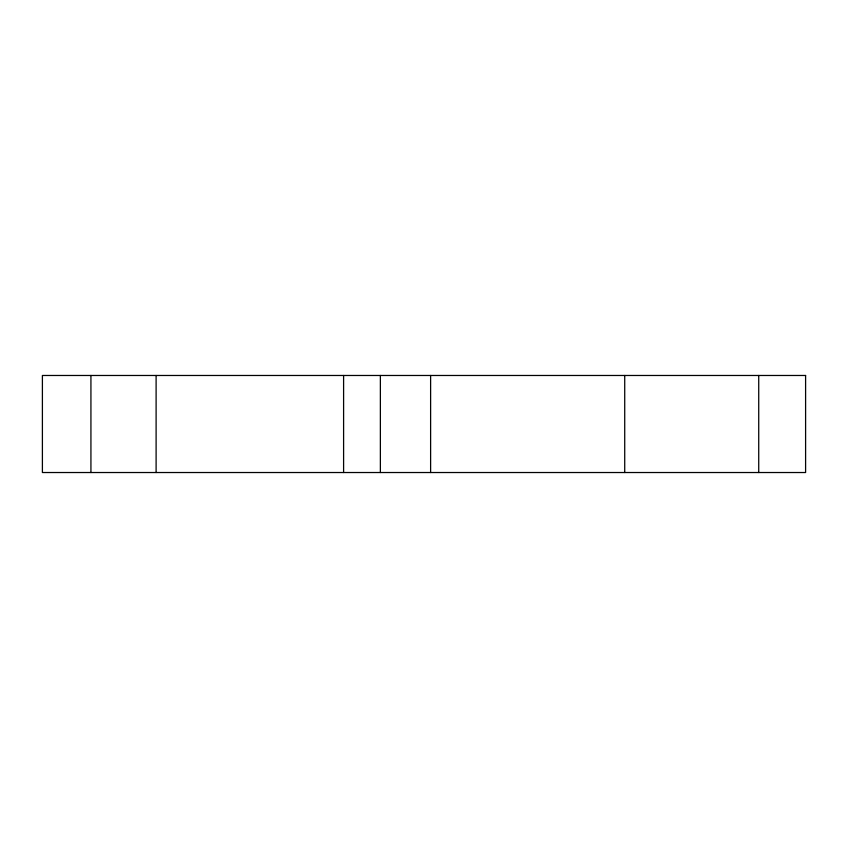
<?xml version="1.0" encoding="UTF-8"?>
<svg xmlns="http://www.w3.org/2000/svg" width="848" height="848" viewBox="0 0 848 848"><rect width="100%" height="100%" fill="white"/><g stroke="black" fill="none" stroke-linecap="round" stroke-linejoin="round"><path stroke-width="1.27" d="M758.727 375.473L758.727 472.527M624.722 375.473L624.722 472.527M430.614 375.473L430.614 472.527M380.37 375.473L380.37 472.527M343.599 375.473L343.599 472.527M156.106 375.473L156.106 472.527M90.927 375.473L90.927 472.527M805.6 375.473L42.4 375.473L42.4 472.527L805.6 472.527L805.6 375.473"/></g></svg>
